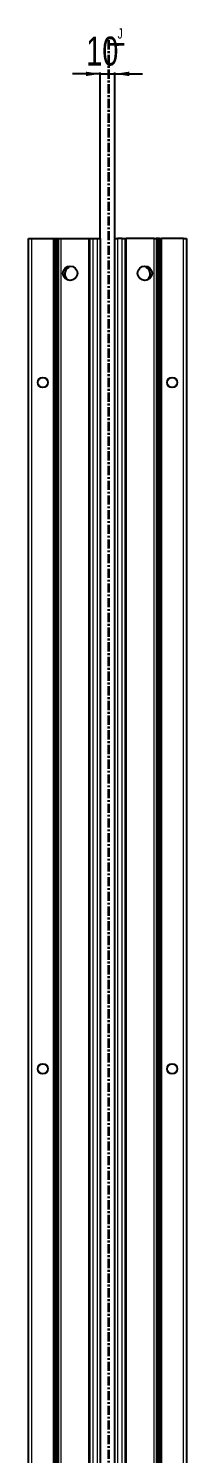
# Model space of a CAD drawing. Header units: millimetres. Extents: x -199 to 1318, y -1371 to 1377.
# Drawn here: x 594 to 703, y 7 to 993 of the extents above; entities that cross this region are included whole.
import ezdxf

# ---------------------------------------------------------------- set-up
doc = ezdxf.new("R2010")
doc.units = ezdxf.units.MM
doc.linetypes.add('CENTER', pattern=[10.16, 6.35, -1.27, 1.27, -1.27])
doc.layers.add('FORMAT', color=7, linetype='Continuous')
doc.styles.add('SLDTEXTSTYLE0', font='TXT', dxfattribs={"width": 0.75})
doc.dimstyles.new('SLDDIMSTYLE1', dxfattribs={"dimtxt": 20, "dimasz": 10, "dimexe": 0, "dimexo": 0.0625, "dimgap": 5, "dimtad": 2, "dimdec": 1, "dimrnd": 1e-09, "dimzin": 12, "dimdsep": 46, "dimtxsty": 'SLDTEXTSTYLE0', "dimsah": 1, "dimcen": 0.09, "dimadec": 0, "dimazin": 3, "dimtfac": 1, "dimtmove": 0, "dimatfit": 0, "dimfxl": 0, "dimfrac": 2, "dimtolj": 1, "dimtzin": 12, "dimarcsym": 0})

# ---------------------------------------------------------------- blocks, each defined once
blk = doc.blocks.new('_D_4')
at = {"layer": 'FORMAT'}
for p, q in [((643.8, 961.21), (624.57, 961.21)), ((643.8, 847.22), (643.8, 962.21)), ((643.8, 961.21), (653.8, 961.21)), ((653.8, 847.22), (653.8, 962.21)), ((653.8, 961.21), (673.03, 961.21))]:
    blk.add_line(p, q, dxfattribs=at)
for points in [[(643.8, 961.21), (633.8, 962.75), (633.8, 959.67)], [(653.8, 961.21), (663.8, 959.67), (663.8, 962.75)]]:
    blk.add_solid(points, dxfattribs=at)
at = {"layer": 'FORMAT', "insert": (634.02, 986.99), "char_height": 20, "attachment_point": 1, "style": 'SLDTEXTSTYLE0'}
blk.add_mtext('10', dxfattribs=at)

msp = doc.modelspace()

# ---------------------------------------------------------------- linework, layer by layer
at = {"color": 7, "linetype": 'CENTER', "lineweight": 35}
msp.add_line((649.6, 984.53), (649.6, -1354.67), dxfattribs=at)
at = {"color": 7, "linetype": 'Continuous', "lineweight": 35}
msp.add_line((660.24, 981.53), (649.6, 981.53), dxfattribs=at)
at = {"color": 7, "linetype": 'Continuous', "lineweight": 25}
for p, q in [((594.1, -851.79), (594.1, 847.21)), ((594.1, 847.21), (596.1, 847.21)), ((596.1, 847.21), (611.45, 847.21)), ((611.45, 847.21), (612.1, 847.21)), ((612.1, 823.46), (612.1, 847.21)), ((612.1, 847.21), (612.69, 847.21)), ((612.69, 847.21), (613.89, 847.21)), ((613.89, 847.21), (613.89, -851.79)), ((613.89, 847.21), (613.93, 847.21)), ((613.93, 847.21), (613.93, -851.79)), ((613.93, 847.21), (615.13, 847.21)), ((615.13, 847.21), (616.55, 847.21)), ((616.55, 847.21), (635.95, 847.21)), ((635.95, 847.21), (636.6, 847.21)), ((636.6, -851.79), (636.6, 847.21)), ((636.6, 847.21), (638.6, 847.21)), ((638.6, 847.21), (641.8, 847.21)), ((641.8, 847.21), (643.8, 847.21)), ((643.8, 847.21), (643.8, -851.79)), ((653.8, -851.79), (653.8, 847.21)), ((653.8, 847.21), (655.8, 847.21)), ((659, 847.21), (655.8, 847.21)), ((659, 847.21), (661, 847.21)), ((661, 847.21), (661, -851.79)), ((661, 847.21), (661.65, 847.21)), ((681.05, 847.21), (661.65, 847.21)), ((681.05, 847.21), (682.47, 847.21)), ((683.67, 847.21), (682.47, 847.21)), ((683.67, -851.79), (683.67, 847.21)), ((683.71, 847.21), (683.67, 847.21)), ((683.71, -851.79), (683.71, 847.21)), ((684.91, 847.21), (683.71, 847.21)), ((684.91, 847.21), (685.5, 847.21)), ((685.5, 847.21), (685.5, 823.46)), ((685.5, 847.21), (686.15, 847.21)), ((701.5, 847.21), (686.15, 847.21)), ((701.5, 847.21), (703.5, 847.21)), ((703.5, 847.21), (703.5, -851.79)), ((612.16, 823.35), (612.1, 823.46)), ((612.1, 823.46), (612.1, 821.96)), ((612.1, 821.96), (612.16, 822.06)), ((612.1, 773.46), (612.1, 821.96)), ((612.16, 822.06), (612.16, 823.35)), ((622.15, 827.73), (622.15, 828.14)), ((675.45, 828.14), (675.45, 827.73)), ((685.5, 823.46), (685.44, 823.35)), ((685.44, 823.35), (685.44, 822.06)), ((685.44, 822.06), (685.5, 821.96)), ((685.5, 821.96), (685.5, 823.46)), ((685.5, 821.96), (685.5, 773.46)), ((612.16, 773.35), (612.1, 773.46)), ((612.1, 773.46), (612.1, 771.96)), ((612.1, 771.96), (612.16, 772.06)), ((612.1, 723.46), (612.1, 771.96)), ((612.16, 772.06), (612.16, 773.35)), ((685.5, 773.46), (685.44, 773.35)), ((685.44, 773.35), (685.44, 772.06)), ((685.44, 772.06), (685.5, 771.96)), ((685.5, 771.96), (685.5, 773.46)), ((685.5, 771.96), (685.5, 723.46)), ((612.16, 723.35), (612.1, 723.46)), ((612.1, 723.46), (612.1, 721.96)), ((612.1, 721.96), (612.16, 722.06)), ((612.1, 673.46), (612.1, 721.96)), ((612.16, 722.06), (612.16, 723.35)), ((685.5, 723.46), (685.44, 723.35)), ((685.44, 723.35), (685.44, 722.06)), ((685.44, 722.06), (685.5, 721.96)), ((685.5, 721.96), (685.5, 723.46)), ((685.5, 721.96), (685.5, 673.46)), ((612.16, 673.35), (612.1, 673.46)), ((612.1, 673.46), (612.1, 671.96)), ((612.1, 671.96), (612.16, 672.06)), ((612.1, 623.46), (612.1, 671.96)), ((612.16, 672.06), (612.16, 673.35)), ((685.5, 673.46), (685.44, 673.35)), ((685.44, 673.35), (685.44, 672.06)), ((685.44, 672.06), (685.5, 671.96)), ((685.5, 671.96), (685.5, 673.46)), ((685.5, 671.96), (685.5, 623.46)), ((612.16, 623.35), (612.1, 623.46)), ((612.1, 623.46), (612.1, 621.96)), ((612.1, 621.96), (612.16, 622.06)), ((612.1, 573.46), (612.1, 621.96)), ((612.16, 622.06), (612.16, 623.35)), ((685.5, 623.46), (685.44, 623.35)), ((685.44, 623.35), (685.44, 622.06)), ((685.44, 622.06), (685.5, 621.96)), ((685.5, 621.96), (685.5, 623.46)), ((685.5, 621.96), (685.5, 573.46)), ((612.16, 573.35), (612.1, 573.46)), ((612.1, 573.46), (612.1, 571.96)), ((612.1, 571.96), (612.16, 572.06)), ((612.1, 523.46), (612.1, 571.96)), ((612.16, 572.06), (612.16, 573.35)), ((685.5, 573.46), (685.44, 573.35)), ((685.44, 573.35), (685.44, 572.06)), ((685.44, 572.06), (685.5, 571.96)), ((685.5, 571.96), (685.5, 573.46)), ((685.5, 571.96), (685.5, 523.46)), ((612.16, 523.35), (612.1, 523.46)), ((612.1, 523.46), (612.1, 521.96)), ((612.16, 522.06), (612.16, 523.35)), ((685.5, 523.46), (685.44, 523.35)), ((685.44, 523.35), (685.44, 522.06)), ((685.5, 521.96), (685.5, 523.46)), ((612.1, 521.96), (612.16, 522.06)), ((612.1, 473.46), (612.1, 521.96)), ((685.44, 522.06), (685.5, 521.96)), ((685.5, 521.96), (685.5, 473.46)), ((612.16, 473.35), (612.1, 473.46)), ((612.1, 473.46), (612.1, 471.96)), ((612.16, 472.06), (612.16, 473.35)), ((685.5, 473.46), (685.44, 473.35)), ((685.44, 473.35), (685.44, 472.06)), ((685.5, 471.96), (685.5, 473.46)), ((612.1, 471.96), (612.16, 472.06)), ((612.1, 423.46), (612.1, 471.96)), ((685.44, 472.06), (685.5, 471.96)), ((685.5, 471.96), (685.5, 423.46)), ((612.16, 423.35), (612.1, 423.46)), ((612.1, 423.46), (612.1, 421.96)), ((612.1, 421.96), (612.16, 422.06)), ((612.1, 373.46), (612.1, 421.96)), ((612.16, 422.06), (612.16, 423.35)), ((685.5, 423.46), (685.44, 423.35)), ((685.44, 423.35), (685.44, 422.06)), ((685.44, 422.06), (685.5, 421.96)), ((685.5, 421.96), (685.5, 423.46)), ((685.5, 421.96), (685.5, 373.46)), ((612.16, 373.35), (612.1, 373.46)), ((612.1, 373.46), (612.1, 371.96)), ((612.1, 371.96), (612.16, 372.06)), ((612.1, 323.46), (612.1, 371.96)), ((612.16, 372.06), (612.16, 373.35)), ((685.5, 373.46), (685.44, 373.35)), ((685.44, 373.35), (685.44, 372.06)), ((685.44, 372.06), (685.5, 371.96)), ((685.5, 371.96), (685.5, 373.46)), ((685.5, 371.96), (685.5, 323.46)), ((612.16, 323.35), (612.1, 323.46)), ((612.1, 323.46), (612.1, 321.96)), ((612.1, 321.96), (612.16, 322.06)), ((612.1, 273.46), (612.1, 321.96)), ((612.16, 322.06), (612.16, 323.35)), ((685.5, 323.46), (685.44, 323.35)), ((685.44, 323.35), (685.44, 322.06)), ((685.44, 322.06), (685.5, 321.96)), ((685.5, 321.96), (685.5, 323.46)), ((685.5, 321.96), (685.5, 273.46)), ((612.16, 273.35), (612.1, 273.46)), ((612.1, 273.46), (612.1, 271.96)), ((612.1, 271.96), (612.16, 272.06)), ((612.1, 223.46), (612.1, 271.96)), ((612.16, 272.06), (612.16, 273.35)), ((685.5, 273.46), (685.44, 273.35)), ((685.44, 273.35), (685.44, 272.06)), ((685.44, 272.06), (685.5, 271.96)), ((685.5, 271.96), (685.5, 273.46)), ((685.5, 271.96), (685.5, 223.46)), ((612.16, 223.35), (612.1, 223.46)), ((612.1, 223.46), (612.1, 221.96)), ((612.1, 221.96), (612.16, 222.06)), ((612.1, 173.46), (612.1, 221.96)), ((612.16, 222.06), (612.16, 223.35)), ((685.5, 223.46), (685.44, 223.35)), ((685.44, 223.35), (685.44, 222.06)), ((685.44, 222.06), (685.5, 221.96)), ((685.5, 221.96), (685.5, 223.46)), ((685.5, 221.96), (685.5, 173.46)), ((612.16, 173.35), (612.1, 173.46)), ((612.1, 173.46), (612.1, 171.96)), ((612.1, 171.96), (612.16, 172.06)), ((612.1, 123.46), (612.1, 171.96)), ((612.16, 172.06), (612.16, 173.35)), ((685.5, 173.46), (685.44, 173.35)), ((685.44, 173.35), (685.44, 172.06)), ((685.44, 172.06), (685.5, 171.96)), ((685.5, 171.96), (685.5, 173.46)), ((685.5, 171.96), (685.5, 123.46)), ((612.16, 123.35), (612.1, 123.46)), ((612.1, 123.46), (612.1, 121.96)), ((612.1, 121.96), (612.16, 122.06)), ((612.1, 73.46), (612.1, 121.96)), ((612.16, 122.06), (612.16, 123.35)), ((685.5, 123.46), (685.44, 123.35)), ((685.44, 123.35), (685.44, 122.06)), ((685.44, 122.06), (685.5, 121.96)), ((685.5, 121.96), (685.5, 123.46)), ((685.5, 121.96), (685.5, 73.46)), ((612.16, 73.35), (612.1, 73.46)), ((612.1, 73.46), (612.1, 71.96)), ((612.1, 71.96), (612.16, 72.06)), ((612.1, 23.46), (612.1, 71.96)), ((612.16, 72.06), (612.16, 73.35)), ((685.5, 73.46), (685.44, 73.35)), ((685.44, 73.35), (685.44, 72.06)), ((685.44, 72.06), (685.5, 71.96)), ((685.5, 71.96), (685.5, 73.46)), ((685.5, 71.96), (685.5, 23.46)), ((612.16, 23.35), (612.1, 23.46)), ((612.1, 23.46), (612.1, 21.96)), ((612.1, 21.96), (612.16, 22.06)), ((612.1, -26.54), (612.1, 21.96)), ((612.16, 22.06), (612.16, 23.35)), ((685.5, 23.46), (685.44, 23.35)), ((685.44, 23.35), (685.44, 22.06)), ((685.44, 22.06), (685.5, 21.96)), ((685.5, 21.96), (685.5, 23.46)), ((685.5, 21.96), (685.5, -26.54))]:
    msp.add_line(p, q, dxfattribs=at)
at = {"color": 8, "linetype": 'Continuous', "lineweight": 18}
for p, q in [((596.1, 847.21), (596.1, -851.79)), ((611.45, -851.79), (611.45, 847.21)), ((612.69, 847.21), (612.69, -851.79)), ((615.13, -851.79), (615.13, 847.21)), ((616.55, 847.21), (616.55, -851.79)), ((635.95, -851.79), (635.95, 847.21)), ((638.6, 847.21), (638.6, -851.79)), ((641.8, -851.79), (641.8, 847.21)), ((655.8, 847.21), (655.8, -851.79)), ((659, -851.79), (659, 847.21)), ((661.65, 847.21), (661.65, -851.79)), ((681.05, -851.79), (681.05, 847.21)), ((682.47, 847.21), (682.47, -851.79)), ((684.91, -851.79), (684.91, 847.21)), ((686.15, 847.21), (686.15, -851.79)), ((701.5, -851.79), (701.5, 847.21))]:
    msp.add_line(p, q, dxfattribs=at)
at = {"color": 7, "linetype": 'Continuous', "lineweight": 25}
for centre, radius in [((622.95, 823.21), 5), ((674.65, 823.21), 5), ((604, 747.71), 3.5), ((693.6, 747.71), 3.5), ((604, 272.71), 3.5), ((693.6, 272.71), 3.5)]:
    msp.add_circle(centre, radius, dxfattribs=at)
for centre, radius, start, end in [((624.45, 822.71), 5.25, 119.14074, 233.81086), ((621.65, 827.73), 0.5, 299.14074, 0), ((675.95, 827.73), 0.5, 180, 240.85926), ((673.15, 822.71), 5.25, 306.18914, 60.85926)]:
    msp.add_arc(centre, radius, start, end, dxfattribs=at)
at = {"color": 7, "linetype": 'Continuous', "lineweight": 35}
msp.add_solid([(649.6, 981.53), (656.6, 980.41), (656.6, 982.65)], dxfattribs=at)

# ---------------------------------------------------------------- texts
at = {"color": 7, "linetype": 'Continuous', "insert": (655.79, 992.61), "char_height": 7, "attachment_point": 1, "style": 'SLDTEXTSTYLE0'}
msp.add_mtext('J', dxfattribs=at)

# ---------------------------------------------------------------- dimensions: what is measured, and where the dimension line sits
at = {"layer": 'FORMAT'}
dim = msp.add_linear_dim(base=(653.8, 961.21), p1=(643.8, 847.21), p2=(653.8, 847.21), dimstyle='SLDDIMSTYLE1', dxfattribs=at)
dim.commit()
dim.dimension.update_dxf_attribs({"geometry": '_D_4', "text_midpoint": (648.8, 961.21), "dimtype": 160})

doc.saveas('drawing.dxf')
